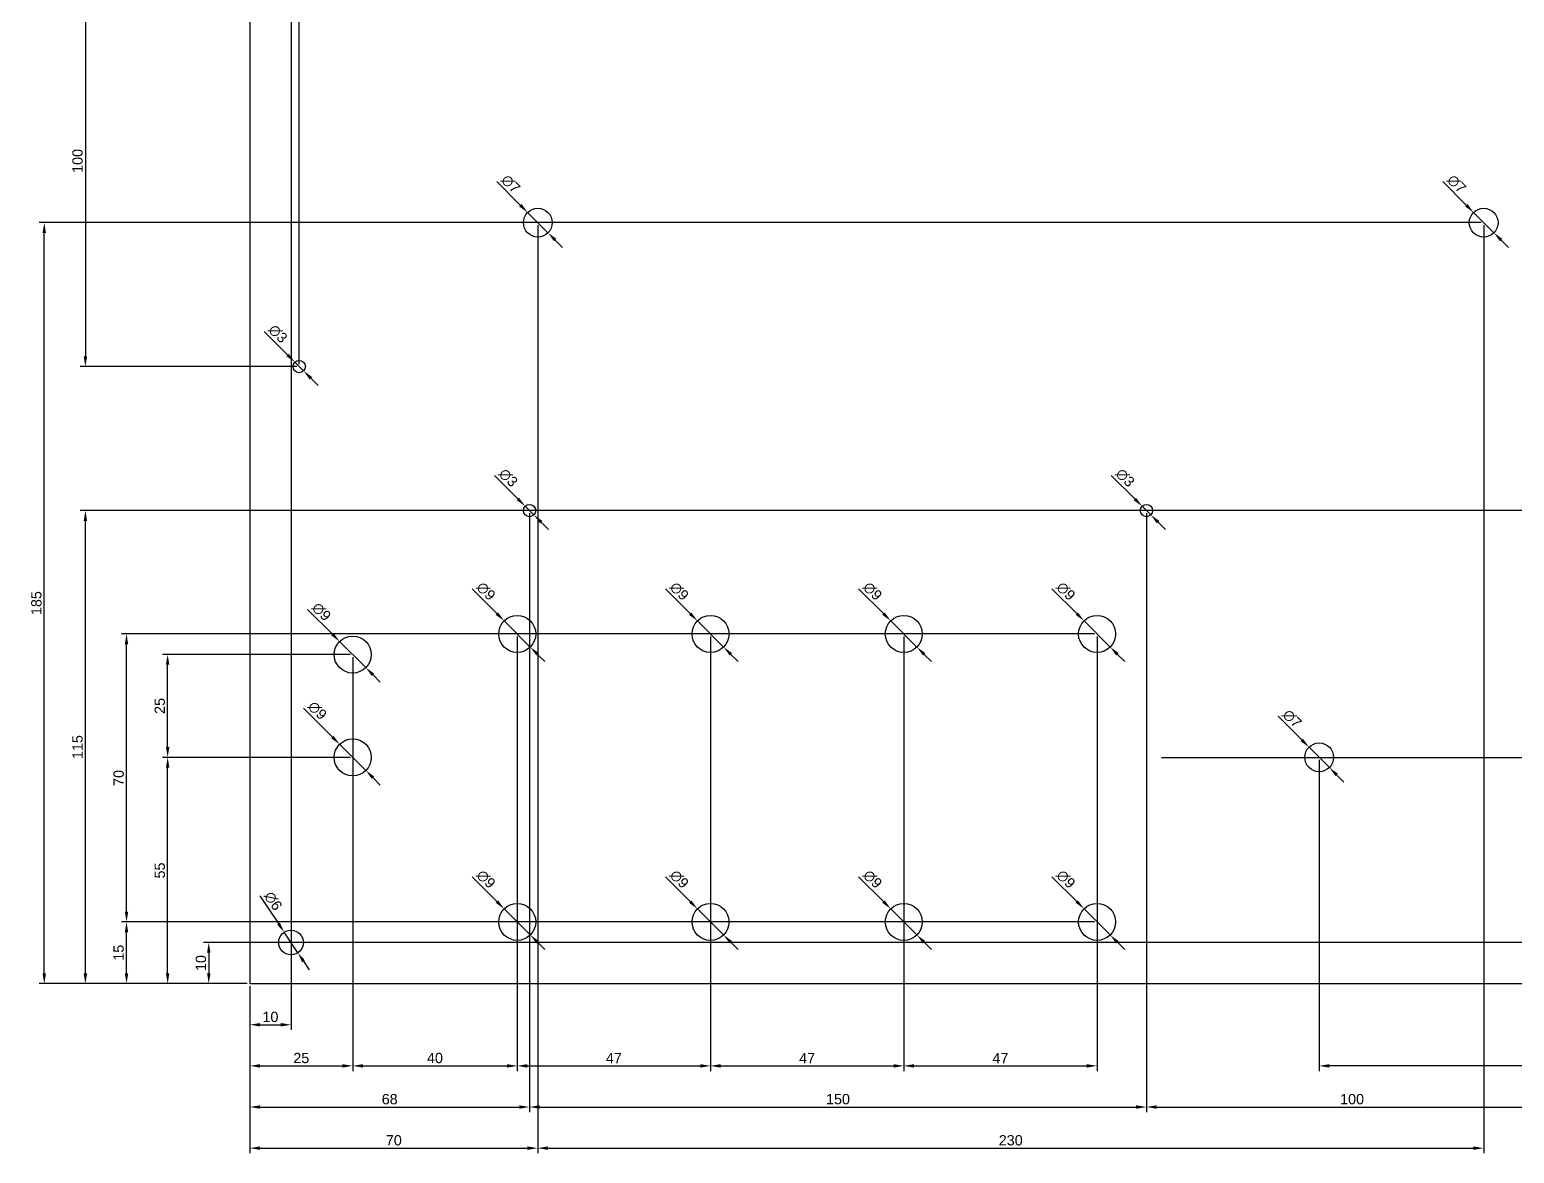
# Model space of a CAD drawing. Header units: millimetres. Extents: x 0 to 1565, y 0 to 836.
# Drawn here: x -0.4 to 360.6, y 134.8 to 407.9 of the extents above; entities that cross this region are included whole.
import ezdxf

# ---------------------------------------------------------------- set-up
doc = ezdxf.new("R2010")
doc.units = ezdxf.units.MM
doc.layers.add('Dimension', color=20, linetype='Continuous')
doc.layers.add('Dimension2', color=62, linetype='Continuous')
doc.styles.get("Standard").update_dxf_attribs({"font": 'arial.ttf'})
doc.dimstyles.new('ISO-25', dxfattribs={"dimtxt": 2.5, "dimasz": 2.5, "dimexe": 1.25, "dimexo": 0.625, "dimtad": 1, "dimtxsty": 'Standard', "dimcen": 2.5, "dimadec": 0, "dimazin": 0, "dimtfac": 1, "dimtmove": 0, "dimatfit": 3, "dimfxl": 1, "dimarcsym": 0})

# ---------------------------------------------------------------- blocks, each defined once
blk = doc.blocks.new('*D238')
at = {"layer": 'Dimension2', "color": 0, "lineweight": -2, "transparency": 16777216}
for p, q in [((55.57, 197.33), (60.07, 190.58)), ((64.79, 183.5), (61.46, 188.5)), ((66.18, 181.42), (67.56, 179.34))]:
    blk.add_line(p, q, dxfattribs=at)
at = {"layer": 'Dimension2', "color": 0, "transparency": 16777216}
for points in [[(60.42, 190.81), (59.73, 190.35), (61.46, 188.5)], [(66.52, 181.65), (65.83, 181.19), (64.79, 183.5)]]:
    blk.add_solid(points, dxfattribs=at)
at = {"layer": 'Dimension2', "color": 0, "transparency": 16777216, "insert": (58.77, 196.09), "char_height": 2.5, "attachment_point": 5, "rotation": 303.6901}
blk.add_mtext('∅6', dxfattribs=at)
blk = doc.blocks.new('*D171')
at = {"layer": 'Dimension2', "color": 0, "lineweight": -2, "transparency": 16777216}
for p, q in [((532.5, 186), (41.87, 186)), ((43.12, 183.5), (43.12, 178.5)), ((52.5, 176), (41.87, 176))]:
    blk.add_line(p, q, dxfattribs=at)
at = {"layer": 'Dimension2', "color": 0, "transparency": 16777216}
for points in [[(42.71, 183.5), (43.54, 183.5), (43.12, 186)], [(42.71, 178.5), (43.54, 178.5), (43.12, 176)]]:
    blk.add_solid(points, dxfattribs=at)
at = {"layer": 'Dimension2', "color": 0, "transparency": 16777216, "insert": (41.22, 181), "char_height": 2.5, "attachment_point": 5, "rotation": 90}
blk.add_mtext('10', dxfattribs=at)
blk = doc.blocks.new('*D172')
at = {"layer": 'Dimension2', "color": 0, "lineweight": -2, "transparency": 16777216}
for p, q in [((63.12, 635.38), (63.12, 164.75)), ((53.12, 175.38), (53.12, 164.75)), ((55.62, 166), (60.62, 166))]:
    blk.add_line(p, q, dxfattribs=at)
at = {"layer": 'Dimension2', "color": 0, "transparency": 16777216}
for points in [[(55.62, 166.42), (55.62, 165.58), (53.12, 166)], [(60.62, 166.42), (60.62, 165.58), (63.12, 166)]]:
    blk.add_solid(points, dxfattribs=at)
at = {"layer": 'Dimension2', "color": 0, "transparency": 16777216, "insert": (58.12, 167.9), "char_height": 2.5, "attachment_point": 5}
blk.add_mtext('10', dxfattribs=at)
blk = doc.blocks.new('*D173')
at = {"layer": 'Dimension2', "color": 0, "lineweight": -2, "transparency": 16777216}
for p, q in [((78.12, 255.38), (78.12, 154.75)), ((53.12, 175.38), (53.12, 154.75)), ((55.62, 156), (75.62, 156))]:
    blk.add_line(p, q, dxfattribs=at)
at = {"layer": 'Dimension2', "color": 0, "transparency": 16777216}
for points in [[(55.62, 156.42), (55.62, 155.58), (53.12, 156)], [(75.62, 156.42), (75.62, 155.58), (78.12, 156)]]:
    blk.add_solid(points, dxfattribs=at)
at = {"layer": 'Dimension2', "color": 0, "transparency": 16777216, "insert": (65.62, 157.9), "char_height": 2.5, "attachment_point": 5}
blk.add_mtext('25', dxfattribs=at)
blk = doc.blocks.new('*D174')
at = {"layer": 'Dimension2', "color": 0, "lineweight": -2, "transparency": 16777216}
for p, q in [((77.5, 231), (31.88, 231)), ((33.13, 178.5), (33.13, 228.5)), ((52.5, 176), (31.88, 176))]:
    blk.add_line(p, q, dxfattribs=at)
at = {"layer": 'Dimension2', "color": 0, "transparency": 16777216}
for points in [[(32.71, 228.5), (33.54, 228.5), (33.13, 231)], [(32.71, 178.5), (33.54, 178.5), (33.13, 176)]]:
    blk.add_solid(points, dxfattribs=at)
at = {"layer": 'Dimension2', "color": 0, "transparency": 16777216, "insert": (31.23, 203.5), "char_height": 2.5, "attachment_point": 5, "rotation": 90}
blk.add_mtext('55', dxfattribs=at)
blk = doc.blocks.new('*D175')
at = {"layer": 'Dimension2', "color": 0, "lineweight": -2, "transparency": 16777216}
for p, q in [((77.5, 256), (31.88, 256)), ((33.13, 233.5), (33.13, 253.5)), ((77.5, 231), (31.88, 231))]:
    blk.add_line(p, q, dxfattribs=at)
at = {"layer": 'Dimension2', "color": 0, "transparency": 16777216}
for points in [[(32.71, 253.5), (33.54, 253.5), (33.13, 256)], [(32.71, 233.5), (33.54, 233.5), (33.13, 231)]]:
    blk.add_solid(points, dxfattribs=at)
at = {"layer": 'Dimension2', "color": 0, "transparency": 16777216, "insert": (31.22, 243.5), "char_height": 2.5, "attachment_point": 5, "rotation": 90}
blk.add_mtext('25', dxfattribs=at)
blk = doc.blocks.new('*D176')
at = {"layer": 'Dimension2', "color": 0, "lineweight": -2, "transparency": 16777216}
for p, q in [((118.12, 260.38), (118.12, 154.75)), ((78.12, 175.38), (78.12, 154.75)), ((80.62, 156), (115.62, 156))]:
    blk.add_line(p, q, dxfattribs=at)
at = {"layer": 'Dimension2', "color": 0, "transparency": 16777216}
for points in [[(80.62, 156.42), (80.62, 155.58), (78.12, 156)], [(115.62, 156.42), (115.62, 155.58), (118.12, 156)]]:
    blk.add_solid(points, dxfattribs=at)
at = {"layer": 'Dimension2', "color": 0, "transparency": 16777216, "insert": (98.12, 157.9), "char_height": 2.5, "attachment_point": 5}
blk.add_mtext('40', dxfattribs=at)
blk = doc.blocks.new('*D177')
at = {"layer": 'Dimension2', "color": 0, "lineweight": -2, "transparency": 16777216}
for p, q in [((258.5, 191), (21.88, 191)), ((23.13, 178.5), (23.13, 188.5)), ((52.5, 176), (21.88, 176))]:
    blk.add_line(p, q, dxfattribs=at)
at = {"layer": 'Dimension2', "color": 0, "transparency": 16777216}
for points in [[(22.71, 188.5), (23.54, 188.5), (23.13, 191)], [(22.71, 178.5), (23.54, 178.5), (23.13, 176)]]:
    blk.add_solid(points, dxfattribs=at)
at = {"layer": 'Dimension2', "color": 0, "transparency": 16777216, "insert": (21.22, 183.5), "char_height": 2.5, "attachment_point": 5, "rotation": 90}
blk.add_mtext('15', dxfattribs=at)
blk = doc.blocks.new('*D178')
at = {"layer": 'Dimension2', "color": 0, "lineweight": -2, "transparency": 16777216}
for p, q in [((258.5, 261), (21.88, 261)), ((23.13, 193.5), (23.13, 258.5)), ((52.5, 191), (21.88, 191))]:
    blk.add_line(p, q, dxfattribs=at)
at = {"layer": 'Dimension2', "color": 0, "transparency": 16777216}
for points in [[(22.71, 258.5), (23.54, 258.5), (23.13, 261)], [(22.71, 193.5), (23.54, 193.5), (23.13, 191)]]:
    blk.add_solid(points, dxfattribs=at)
at = {"layer": 'Dimension2', "color": 0, "transparency": 16777216, "insert": (21.22, 226), "char_height": 2.5, "attachment_point": 5, "rotation": 90}
blk.add_mtext('70', dxfattribs=at)
blk = doc.blocks.new('*D179')
at = {"layer": 'Dimension2', "color": 0, "lineweight": -2, "transparency": 16777216}
for p, q in [((165.12, 260.38), (165.12, 154.75)), ((118.12, 175.38), (118.12, 154.75)), ((120.62, 156), (162.62, 156))]:
    blk.add_line(p, q, dxfattribs=at)
at = {"layer": 'Dimension2', "color": 0, "transparency": 16777216}
for points in [[(120.62, 156.42), (120.62, 155.58), (118.12, 156)], [(162.62, 156.42), (162.62, 155.58), (165.12, 156)]]:
    blk.add_solid(points, dxfattribs=at)
at = {"layer": 'Dimension2', "color": 0, "transparency": 16777216, "insert": (141.62, 157.88), "char_height": 2.5, "attachment_point": 5}
blk.add_mtext('47', dxfattribs=at)
blk = doc.blocks.new('*D180')
at = {"layer": 'Dimension2', "color": 0, "lineweight": -2, "transparency": 16777216}
for p, q in [((212.12, 260.38), (212.12, 154.75)), ((165.12, 175.38), (165.12, 154.75)), ((167.62, 156), (209.62, 156))]:
    blk.add_line(p, q, dxfattribs=at)
at = {"layer": 'Dimension2', "color": 0, "transparency": 16777216}
for points in [[(167.62, 156.42), (167.62, 155.58), (165.12, 156)], [(209.62, 156.42), (209.62, 155.58), (212.12, 156)]]:
    blk.add_solid(points, dxfattribs=at)
at = {"layer": 'Dimension2', "color": 0, "transparency": 16777216, "insert": (188.62, 157.88), "char_height": 2.5, "attachment_point": 5}
blk.add_mtext('47', dxfattribs=at)
blk = doc.blocks.new('*D181')
at = {"layer": 'Dimension2', "color": 0, "lineweight": -2, "transparency": 16777216}
for p, q in [((259.12, 260.38), (259.12, 154.75)), ((212.12, 175.38), (212.12, 154.75)), ((214.62, 156), (256.62, 156))]:
    blk.add_line(p, q, dxfattribs=at)
at = {"layer": 'Dimension2', "color": 0, "transparency": 16777216}
for points in [[(214.62, 156.42), (214.62, 155.58), (212.12, 156)], [(256.62, 156.42), (256.62, 155.58), (259.12, 156)]]:
    blk.add_solid(points, dxfattribs=at)
at = {"layer": 'Dimension2', "color": 0, "transparency": 16777216, "insert": (235.62, 157.88), "char_height": 2.5, "attachment_point": 5}
blk.add_mtext('47', dxfattribs=at)
blk = doc.blocks.new('*D248')
at = {"layer": 'Dimension2', "color": 0, "lineweight": -2, "transparency": 16777216}
for p, q in [((66.14, 242.98), (73.18, 235.95)), ((81.31, 227.82), (74.94, 234.18)), ((83.07, 226.05), (84.84, 224.28))]:
    blk.add_line(p, q, dxfattribs=at)
at = {"layer": 'Dimension2', "color": 0, "transparency": 16777216}
for points in [[(73.47, 236.24), (72.88, 235.66), (74.94, 234.18)], [(83.37, 226.34), (82.78, 225.76), (81.31, 227.82)]]:
    blk.add_solid(points, dxfattribs=at)
at = {"layer": 'Dimension2', "color": 0, "transparency": 16777216, "insert": (69.52, 242.39), "char_height": 2.5, "attachment_point": 5, "rotation": 315}
blk.add_mtext('∅9', dxfattribs=at)
blk = doc.blocks.new('*D249')
at = {"layer": 'Dimension2', "color": 0, "lineweight": -2, "transparency": 16777216}
for p, q in [((67.14, 266.98), (73.18, 260.95)), ((81.31, 252.82), (74.94, 259.18)), ((83.07, 251.05), (84.84, 249.28))]:
    blk.add_line(p, q, dxfattribs=at)
at = {"layer": 'Dimension2', "color": 0, "transparency": 16777216}
for points in [[(73.47, 261.24), (72.88, 260.66), (74.94, 259.18)], [(83.37, 251.34), (82.78, 250.76), (81.31, 252.82)]]:
    blk.add_solid(points, dxfattribs=at)
at = {"layer": 'Dimension2', "color": 0, "transparency": 16777216, "insert": (70.52, 266.39), "char_height": 2.5, "attachment_point": 5, "rotation": 315}
blk.add_mtext('∅9', dxfattribs=at)
blk = doc.blocks.new('*D250')
at = {"layer": 'Dimension2', "color": 0, "lineweight": -2, "transparency": 16777216}
for p, q in [((107.14, 271.98), (113.18, 265.95)), ((121.31, 257.82), (114.94, 264.18)), ((123.07, 256.05), (124.84, 254.28))]:
    blk.add_line(p, q, dxfattribs=at)
at = {"layer": 'Dimension2', "color": 0, "transparency": 16777216}
for points in [[(113.47, 266.24), (112.88, 265.66), (114.94, 264.18)], [(123.37, 256.34), (122.78, 255.76), (121.31, 257.82)]]:
    blk.add_solid(points, dxfattribs=at)
at = {"layer": 'Dimension2', "color": 0, "transparency": 16777216, "insert": (110.52, 271.39), "char_height": 2.5, "attachment_point": 5, "rotation": 315}
blk.add_mtext('∅9', dxfattribs=at)
blk = doc.blocks.new('*D251')
at = {"layer": 'Dimension2', "color": 0, "lineweight": -2, "transparency": 16777216}
for p, q in [((154.14, 271.98), (160.18, 265.95)), ((168.31, 257.82), (161.94, 264.18)), ((170.07, 256.05), (171.84, 254.28))]:
    blk.add_line(p, q, dxfattribs=at)
at = {"layer": 'Dimension2', "color": 0, "transparency": 16777216}
for points in [[(160.47, 266.24), (159.88, 265.66), (161.94, 264.18)], [(170.37, 256.34), (169.78, 255.76), (168.31, 257.82)]]:
    blk.add_solid(points, dxfattribs=at)
at = {"layer": 'Dimension2', "color": 0, "transparency": 16777216, "insert": (157.52, 271.39), "char_height": 2.5, "attachment_point": 5, "rotation": 315}
blk.add_mtext('∅9', dxfattribs=at)
blk = doc.blocks.new('*D252')
at = {"layer": 'Dimension2', "color": 0, "lineweight": -2, "transparency": 16777216}
for p, q in [((201.14, 271.98), (207.18, 265.95)), ((215.31, 257.82), (208.94, 264.18)), ((217.07, 256.05), (218.84, 254.28))]:
    blk.add_line(p, q, dxfattribs=at)
at = {"layer": 'Dimension2', "color": 0, "transparency": 16777216}
for points in [[(207.47, 266.24), (206.88, 265.66), (208.94, 264.18)], [(217.37, 256.34), (216.78, 255.76), (215.31, 257.82)]]:
    blk.add_solid(points, dxfattribs=at)
at = {"layer": 'Dimension2', "color": 0, "transparency": 16777216, "insert": (204.52, 271.39), "char_height": 2.5, "attachment_point": 5, "rotation": 315}
blk.add_mtext('∅9', dxfattribs=at)
blk = doc.blocks.new('*D253')
at = {"layer": 'Dimension2', "color": 0, "lineweight": -2, "transparency": 16777216}
for p, q in [((248.14, 271.98), (254.18, 265.95)), ((262.31, 257.82), (255.94, 264.18)), ((264.07, 256.05), (265.84, 254.28))]:
    blk.add_line(p, q, dxfattribs=at)
at = {"layer": 'Dimension2', "color": 0, "transparency": 16777216}
for points in [[(254.47, 266.24), (253.88, 265.66), (255.94, 264.18)], [(264.37, 256.34), (263.78, 255.76), (262.31, 257.82)]]:
    blk.add_solid(points, dxfattribs=at)
at = {"layer": 'Dimension2', "color": 0, "transparency": 16777216, "insert": (251.52, 271.39), "char_height": 2.5, "attachment_point": 5, "rotation": 315}
blk.add_mtext('∅9', dxfattribs=at)
blk = doc.blocks.new('*D254')
at = {"layer": 'Dimension2', "color": 0, "lineweight": -2, "transparency": 16777216}
for p, q in [((248.14, 201.98), (254.18, 195.95)), ((262.31, 187.82), (255.94, 194.18)), ((264.07, 186.05), (265.84, 184.28))]:
    blk.add_line(p, q, dxfattribs=at)
at = {"layer": 'Dimension2', "color": 0, "transparency": 16777216}
for points in [[(254.47, 196.24), (253.88, 195.66), (255.94, 194.18)], [(264.37, 186.34), (263.78, 185.76), (262.31, 187.82)]]:
    blk.add_solid(points, dxfattribs=at)
at = {"layer": 'Dimension2', "color": 0, "transparency": 16777216, "insert": (251.52, 201.39), "char_height": 2.5, "attachment_point": 5, "rotation": 315}
blk.add_mtext('∅9', dxfattribs=at)
blk = doc.blocks.new('*D255')
at = {"layer": 'Dimension2', "color": 0, "lineweight": -2, "transparency": 16777216}
for p, q in [((201.14, 201.98), (207.18, 195.95)), ((215.31, 187.82), (208.94, 194.18)), ((217.07, 186.05), (218.84, 184.28))]:
    blk.add_line(p, q, dxfattribs=at)
at = {"layer": 'Dimension2', "color": 0, "transparency": 16777216}
for points in [[(207.47, 196.24), (206.88, 195.66), (208.94, 194.18)], [(217.37, 186.34), (216.78, 185.76), (215.31, 187.82)]]:
    blk.add_solid(points, dxfattribs=at)
at = {"layer": 'Dimension2', "color": 0, "transparency": 16777216, "insert": (204.52, 201.39), "char_height": 2.5, "attachment_point": 5, "rotation": 315}
blk.add_mtext('∅9', dxfattribs=at)
blk = doc.blocks.new('*D256')
at = {"layer": 'Dimension2', "color": 0, "lineweight": -2, "transparency": 16777216}
for p, q in [((154.14, 201.98), (160.18, 195.95)), ((168.31, 187.82), (161.94, 194.18)), ((170.07, 186.05), (171.84, 184.28))]:
    blk.add_line(p, q, dxfattribs=at)
at = {"layer": 'Dimension2', "color": 0, "transparency": 16777216}
for points in [[(160.47, 196.24), (159.88, 195.66), (161.94, 194.18)], [(170.37, 186.34), (169.78, 185.76), (168.31, 187.82)]]:
    blk.add_solid(points, dxfattribs=at)
at = {"layer": 'Dimension2', "color": 0, "transparency": 16777216, "insert": (157.52, 201.39), "char_height": 2.5, "attachment_point": 5, "rotation": 315}
blk.add_mtext('∅9', dxfattribs=at)
blk = doc.blocks.new('*D257')
at = {"layer": 'Dimension2', "color": 0, "lineweight": -2, "transparency": 16777216}
for p, q in [((107.14, 201.98), (113.18, 195.95)), ((121.31, 187.82), (114.94, 194.18)), ((123.07, 186.05), (124.84, 184.28))]:
    blk.add_line(p, q, dxfattribs=at)
at = {"layer": 'Dimension2', "color": 0, "transparency": 16777216}
for points in [[(113.47, 196.24), (112.88, 195.66), (114.94, 194.18)], [(123.37, 186.34), (122.78, 185.76), (121.31, 187.82)]]:
    blk.add_solid(points, dxfattribs=at)
at = {"layer": 'Dimension2', "color": 0, "transparency": 16777216, "insert": (110.52, 201.39), "char_height": 2.5, "attachment_point": 5, "rotation": 315}
blk.add_mtext('∅9', dxfattribs=at)
blk = doc.blocks.new('*D258')
at = {"layer": 'Dimension2', "color": 0, "lineweight": -2, "transparency": 16777216}
for p, q in [((274.75, 231), (554.37, 231)), ((553.12, 178.5), (553.12, 228.5)), ((543.75, 176), (554.37, 176))]:
    blk.add_line(p, q, dxfattribs=at)
at = {"layer": 'Dimension2', "color": 0, "transparency": 16777216}
for points in [[(552.71, 228.5), (553.54, 228.5), (553.12, 231)], [(552.71, 178.5), (553.54, 178.5), (553.12, 176)]]:
    blk.add_solid(points, dxfattribs=at)
at = {"layer": 'Dimension2', "color": 0, "transparency": 16777216, "insert": (551.23, 203.5), "char_height": 2.5, "attachment_point": 5, "rotation": 90}
blk.add_mtext('55', dxfattribs=at)
blk = doc.blocks.new('*D183')
at = {"layer": 'Dimension2', "color": 0, "lineweight": -2, "transparency": 16777216}
for p, q in [((313.12, 230.38), (313.12, 154.75)), ((503.12, 175.38), (503.12, 154.75)), ((500.62, 156), (315.62, 156))]:
    blk.add_line(p, q, dxfattribs=at)
at = {"layer": 'Dimension2', "color": 0, "transparency": 16777216}
for points in [[(315.62, 156.42), (315.62, 155.58), (313.12, 156)], [(500.62, 156.42), (500.62, 155.58), (503.12, 156)]]:
    blk.add_solid(points, dxfattribs=at)
at = {"layer": 'Dimension2', "color": 0, "transparency": 16777216, "insert": (408.12, 157.9), "char_height": 2.5, "attachment_point": 5}
blk.add_mtext('190', dxfattribs=at)
blk = doc.blocks.new('*D260')
at = {"layer": 'Dimension2', "color": 0, "lineweight": -2, "transparency": 16777216}
for p, q in [((303.15, 240.98), (308.88, 235.24)), ((315.6, 228.53), (310.65, 233.47)), ((317.37, 226.76), (319.14, 224.99))]:
    blk.add_line(p, q, dxfattribs=at)
at = {"layer": 'Dimension2', "color": 0, "transparency": 16777216}
for points in [[(309.18, 235.54), (308.59, 234.95), (310.65, 233.47)], [(317.66, 227.05), (317.07, 226.46), (315.6, 228.53)]]:
    blk.add_solid(points, dxfattribs=at)
at = {"layer": 'Dimension2', "color": 0, "transparency": 16777216, "insert": (306.53, 240.39), "char_height": 2.5, "attachment_point": 5, "rotation": 315}
blk.add_mtext('∅7', dxfattribs=at)
blk = doc.blocks.new('*D184')
at = {"layer": 'Dimension2', "color": 0, "lineweight": -2, "transparency": 16777216}
for p, q in [((370.5, 291), (11.88, 291)), ((13.13, 178.5), (13.13, 288.5)), ((52.5, 176), (11.88, 176))]:
    blk.add_line(p, q, dxfattribs=at)
at = {"layer": 'Dimension2', "color": 0, "transparency": 16777216}
for points in [[(12.71, 288.5), (13.54, 288.5), (13.13, 291)], [(12.71, 178.5), (13.54, 178.5), (13.13, 176)]]:
    blk.add_solid(points, dxfattribs=at)
at = {"layer": 'Dimension2', "color": 0, "transparency": 16777216, "insert": (11.22, 233.5), "char_height": 2.5, "attachment_point": 5, "rotation": 90}
blk.add_mtext('115', dxfattribs=at)
blk = doc.blocks.new('*D185')
at = {"layer": 'Dimension2', "color": 0, "lineweight": -2, "transparency": 16777216}
for p, q in [((121.12, 290.38), (121.12, 144.75)), ((53.12, 175.38), (53.12, 144.75)), ((55.62, 146), (118.62, 146))]:
    blk.add_line(p, q, dxfattribs=at)
at = {"layer": 'Dimension2', "color": 0, "transparency": 16777216}
for points in [[(55.62, 146.42), (55.62, 145.58), (53.12, 146)], [(118.62, 146.42), (118.62, 145.58), (121.12, 146)]]:
    blk.add_solid(points, dxfattribs=at)
at = {"layer": 'Dimension2', "color": 0, "transparency": 16777216, "insert": (87.12, 147.9), "char_height": 2.5, "attachment_point": 5}
blk.add_mtext('68', dxfattribs=at)
blk = doc.blocks.new('*D186')
at = {"layer": 'Dimension2', "color": 0, "lineweight": -2, "transparency": 16777216}
for p, q in [((271.12, 290.38), (271.12, 144.75)), ((121.12, 175.38), (121.12, 144.75)), ((123.62, 146), (268.62, 146))]:
    blk.add_line(p, q, dxfattribs=at)
at = {"layer": 'Dimension2', "color": 0, "transparency": 16777216}
for points in [[(123.62, 146.42), (123.62, 145.58), (121.12, 146)], [(268.62, 146.42), (268.62, 145.58), (271.12, 146)]]:
    blk.add_solid(points, dxfattribs=at)
at = {"layer": 'Dimension2', "color": 0, "transparency": 16777216, "insert": (196.12, 147.9), "char_height": 2.5, "attachment_point": 5}
blk.add_mtext('150', dxfattribs=at)
blk = doc.blocks.new('*D187')
at = {"layer": 'Dimension2', "color": 0, "lineweight": -2, "transparency": 16777216}
for p, q in [((371.12, 290.38), (371.12, 144.75)), ((271.12, 175.38), (271.12, 144.75)), ((273.62, 146), (368.62, 146))]:
    blk.add_line(p, q, dxfattribs=at)
at = {"layer": 'Dimension2', "color": 0, "transparency": 16777216}
for points in [[(273.62, 146.42), (273.62, 145.58), (271.12, 146)], [(368.62, 146.42), (368.62, 145.58), (371.12, 146)]]:
    blk.add_solid(points, dxfattribs=at)
at = {"layer": 'Dimension2', "color": 0, "transparency": 16777216, "insert": (321.12, 147.9), "char_height": 2.5, "attachment_point": 5}
blk.add_mtext('100', dxfattribs=at)
blk = doc.blocks.new('*D262')
at = {"layer": 'Dimension2', "color": 0, "lineweight": -2, "transparency": 16777216}
for p, q in [((262.56, 299.56), (268.3, 293.83)), ((272.19, 289.94), (270.06, 292.06)), ((273.95, 288.17), (275.72, 286.4))]:
    blk.add_line(p, q, dxfattribs=at)
at = {"layer": 'Dimension2', "color": 0, "transparency": 16777216}
for points in [[(268.59, 294.12), (268, 293.53), (270.06, 292.06)], [(274.25, 288.47), (273.66, 287.88), (272.19, 289.94)]]:
    blk.add_solid(points, dxfattribs=at)
at = {"layer": 'Dimension2', "color": 0, "transparency": 16777216, "insert": (265.94, 298.97), "char_height": 2.5, "attachment_point": 5, "rotation": 315}
blk.add_mtext('∅3', dxfattribs=at)
blk = doc.blocks.new('*D263')
at = {"layer": 'Dimension2', "color": 0, "lineweight": -2, "transparency": 16777216}
for p, q in [((112.56, 299.56), (118.3, 293.83)), ((122.19, 289.94), (120.06, 292.06)), ((123.95, 288.17), (125.72, 286.4))]:
    blk.add_line(p, q, dxfattribs=at)
at = {"layer": 'Dimension2', "color": 0, "transparency": 16777216}
for points in [[(118.59, 294.12), (118, 293.53), (120.06, 292.06)], [(124.25, 288.47), (123.66, 287.88), (122.19, 289.94)]]:
    blk.add_solid(points, dxfattribs=at)
at = {"layer": 'Dimension2', "color": 0, "transparency": 16777216, "insert": (115.94, 298.97), "char_height": 2.5, "attachment_point": 5, "rotation": 315}
blk.add_mtext('∅3', dxfattribs=at)
blk = doc.blocks.new('*D188')
at = {"layer": 'Dimension2', "color": 0, "lineweight": -2, "transparency": 16777216}
for p, q in [((352.5, 361), (1.88, 361)), ((3.13, 178.5), (3.13, 358.5)), ((52.5, 176), (1.88, 176))]:
    blk.add_line(p, q, dxfattribs=at)
at = {"layer": 'Dimension2', "color": 0, "transparency": 16777216}
for points in [[(2.71, 358.5), (3.54, 358.5), (3.13, 361)], [(2.71, 178.5), (3.54, 178.5), (3.13, 176)]]:
    blk.add_solid(points, dxfattribs=at)
at = {"layer": 'Dimension2', "color": 0, "transparency": 16777216, "insert": (1.22, 268.5), "char_height": 2.5, "attachment_point": 5, "rotation": 90}
blk.add_mtext('185', dxfattribs=at)
blk = doc.blocks.new('*D189')
at = {"layer": 'Dimension2', "color": 0, "lineweight": -2, "transparency": 16777216}
for p, q in [((123.12, 360.38), (123.12, 134.75)), ((53.12, 175.38), (53.12, 134.75)), ((55.62, 136), (120.62, 136))]:
    blk.add_line(p, q, dxfattribs=at)
at = {"layer": 'Dimension2', "color": 0, "transparency": 16777216}
for points in [[(55.62, 136.42), (55.62, 135.58), (53.12, 136)], [(120.62, 136.42), (120.62, 135.58), (123.12, 136)]]:
    blk.add_solid(points, dxfattribs=at)
at = {"layer": 'Dimension2', "color": 0, "transparency": 16777216, "insert": (88.12, 137.9), "char_height": 2.5, "attachment_point": 5}
blk.add_mtext('70', dxfattribs=at)
blk = doc.blocks.new('*D190')
at = {"layer": 'Dimension2', "color": 0, "lineweight": -2, "transparency": 16777216}
for p, q in [((353.12, 360.38), (353.12, 134.75)), ((123.12, 175.38), (123.12, 134.75)), ((125.62, 136), (350.62, 136))]:
    blk.add_line(p, q, dxfattribs=at)
at = {"layer": 'Dimension2', "color": 0, "transparency": 16777216}
for points in [[(125.62, 136.42), (125.62, 135.58), (123.12, 136)], [(350.62, 136.42), (350.62, 135.58), (353.12, 136)]]:
    blk.add_solid(points, dxfattribs=at)
at = {"layer": 'Dimension2', "color": 0, "transparency": 16777216, "insert": (238.12, 137.9), "char_height": 2.5, "attachment_point": 5}
blk.add_mtext('230', dxfattribs=at)
blk = doc.blocks.new('*D264')
at = {"layer": 'Dimension2', "color": 0, "lineweight": -2, "transparency": 16777216}
for p, q in [((343.15, 370.98), (348.88, 365.24)), ((355.6, 358.53), (350.65, 363.47)), ((357.37, 356.76), (359.14, 354.99))]:
    blk.add_line(p, q, dxfattribs=at)
at = {"layer": 'Dimension2', "color": 0, "transparency": 16777216}
for points in [[(349.18, 365.54), (348.59, 364.95), (350.65, 363.47)], [(357.66, 357.05), (357.07, 356.46), (355.6, 358.53)]]:
    blk.add_solid(points, dxfattribs=at)
at = {"layer": 'Dimension2', "color": 0, "transparency": 16777216, "insert": (346.53, 370.39), "char_height": 2.5, "attachment_point": 5, "rotation": 315}
blk.add_mtext('∅7', dxfattribs=at)
blk = doc.blocks.new('*D265')
at = {"layer": 'Dimension2', "color": 0, "lineweight": -2, "transparency": 16777216}
for p, q in [((113.15, 370.98), (118.88, 365.24)), ((125.6, 358.53), (120.65, 363.47)), ((127.37, 356.76), (129.14, 354.99))]:
    blk.add_line(p, q, dxfattribs=at)
at = {"layer": 'Dimension2', "color": 0, "transparency": 16777216}
for points in [[(119.18, 365.54), (118.59, 364.95), (120.65, 363.47)], [(127.66, 357.05), (127.07, 356.46), (125.6, 358.53)]]:
    blk.add_solid(points, dxfattribs=at)
at = {"layer": 'Dimension2', "color": 0, "transparency": 16777216, "insert": (116.53, 370.39), "char_height": 2.5, "attachment_point": 5, "rotation": 315}
blk.add_mtext('∅7', dxfattribs=at)
blk = doc.blocks.new('*D209')
at = {"layer": 'Dimension2', "color": 0, "lineweight": -2, "transparency": 16777216}
for p, q in [((53.12, 646.63), (53.12, 657.25)), ((65.12, 326.63), (65.12, 657.25)), ((55.62, 656), (62.62, 656))]:
    blk.add_line(p, q, dxfattribs=at)
at = {"layer": 'Dimension2', "color": 0, "transparency": 16777216}
for points in [[(55.62, 656.42), (55.62, 655.58), (53.12, 656)], [(62.62, 656.42), (62.62, 655.58), (65.12, 656)]]:
    blk.add_solid(points, dxfattribs=at)
at = {"layer": 'Dimension2', "color": 0, "transparency": 16777216, "insert": (59.12, 657.88), "char_height": 2.5, "attachment_point": 5}
blk.add_mtext('12', dxfattribs=at)
blk = doc.blocks.new('*D212')
at = {"layer": 'Dimension2', "color": 0, "lineweight": -2, "transparency": 16777216}
for p, q in [((52.5, 426), (11.88, 426)), ((13.13, 423.5), (13.13, 328.5)), ((64.5, 326), (11.88, 326))]:
    blk.add_line(p, q, dxfattribs=at)
at = {"layer": 'Dimension2', "color": 0, "transparency": 16777216}
for points in [[(12.71, 423.5), (13.54, 423.5), (13.13, 426)], [(12.71, 328.5), (13.54, 328.5), (13.13, 326)]]:
    blk.add_solid(points, dxfattribs=at)
at = {"layer": 'Dimension2', "color": 0, "transparency": 16777216, "insert": (11.22, 376), "char_height": 2.5, "attachment_point": 5, "rotation": 90}
blk.add_mtext('100', dxfattribs=at)
blk = doc.blocks.new('*D283')
at = {"layer": 'Dimension2', "color": 0, "lineweight": -2, "transparency": 16777216}
for p, q in [((56.56, 334.56), (62.3, 328.83)), ((66.19, 324.94), (64.06, 327.06)), ((67.95, 323.17), (69.72, 321.4))]:
    blk.add_line(p, q, dxfattribs=at)
at = {"layer": 'Dimension2', "color": 0, "transparency": 16777216}
for points in [[(62.59, 329.12), (62, 328.53), (64.06, 327.06)], [(68.25, 323.47), (67.66, 322.88), (66.19, 324.94)]]:
    blk.add_solid(points, dxfattribs=at)
at = {"layer": 'Dimension2', "color": 0, "transparency": 16777216, "insert": (59.94, 333.97), "char_height": 2.5, "attachment_point": 5, "rotation": 315}
blk.add_mtext('∅3', dxfattribs=at)

msp = doc.modelspace()

# ---------------------------------------------------------------- linework, layer by layer
at = {"layer": 'Dimension'}
msp.add_lwpolyline([(543.125, 646), (53.125, 646), (53.125, 176), (543.125, 176)], close=True, dxfattribs=at)
for centre, radius in [((123.125, 361), 3.5), ((353.125, 361), 3.5), ((65.125, 326), 1.5), ((121.125, 291), 1.5), ((271.125, 291), 1.5), ((118.125, 261), 4.5), ((165.125, 261), 4.5), ((212.125, 261), 4.5), ((259.125, 261), 4.5), ((78.125, 256), 4.5), ((78.125, 231), 4.5), ((313.125, 231), 3.5), ((118.125, 191), 4.5), ((165.125, 191), 4.5), ((212.125, 191), 4.5), ((259.125, 191), 4.5), ((63.125, 186), 3)]:
    msp.add_circle(centre, radius, dxfattribs=at)

# ---------------------------------------------------------------- dimensions: what is measured, and where the dimension line sits
at = {"layer": 'Dimension2'}
for base, p1, p2, angle, picture, middle in [((65.125, 656), (53.125, 646), (65.125, 326), 180, '*D209', (59.125, 657.88)), ((63.125, 166), (53.125, 176), (63.125, 636), 180, '*D172', (58.125, 167.901)), ((13.125, 326), (53.125, 426), (65.125, 326), 90, '*D212', (11.224, 376)), ((3.125, 361), (53.125, 176), (353.125, 361), 90, '*D188', (1.224, 268.5)), ((123.125, 136), (53.125, 176), (123.125, 361), 180, '*D189', (88.125, 137.901)), ((353.125, 136), (123.125, 176), (353.125, 361), 180, '*D190', (238.125, 137.902)), ((13.125, 291), (53.125, 176), (371.125, 291), 90, '*D184', (11.224, 233.5)), ((121.125, 146), (53.125, 176), (121.125, 291), 180, '*D185', (87.125, 147.901)), ((271.125, 146), (121.125, 176), (271.125, 291), 180, '*D186', (196.125, 147.901)), ((371.125, 146), (271.125, 176), (371.125, 291), 180, '*D187', (321.125, 147.901)), ((23.125, 261), (53.125, 191), (259.125, 261), 90, '*D178', (21.224, 226)), ((118.125, 156), (78.125, 176), (118.125, 261), 180, '*D176', (98.125, 157.901)), ((165.125, 156), (118.125, 176), (165.125, 261), 180, '*D179', (141.625, 157.875)), ((212.125, 156), (165.125, 176), (212.125, 261), 180, '*D180', (188.625, 157.875)), ((259.125, 156), (212.125, 176), (259.125, 261), 180, '*D181', (235.625, 157.875)), ((33.125, 256), (78.125, 231), (78.125, 256), 90, '*D175', (31.224, 243.5)), ((78.125, 156), (53.125, 176), (78.125, 256), 180, '*D173', (65.625, 157.901)), ((33.125, 231), (53.125, 176), (78.125, 231), 90, '*D174', (31.229, 203.5)), ((553.125, 231), (543.125, 176), (274.125, 231), 90, '*D258', (551.229, 203.5)), ((313.125, 156), (503.125, 176), (313.125, 231), 180, '*D183', (408.125, 157.901)), ((23.125, 191), (53.125, 176), (259.125, 191), 90, '*D177', (21.224, 183.5)), ((43.125, 176), (533.125, 186), (53.125, 176), 90, '*D171', (41.224, 181))]:
    dim = msp.add_linear_dim(base=base, p1=p1, p2=p2, angle=angle, dimstyle='ISO-25', dxfattribs=at)
    dim.commit()
    dim.dimension.update_dxf_attribs({"geometry": picture, "text_midpoint": middle})
for p1, p2, picture, middle in [((125.6, 358.525), (120.65, 363.475), '*D265', (116.526, 370.387)), ((355.6, 358.525), (350.65, 363.475), '*D264', (346.526, 370.387)), ((66.186, 324.939), (64.064, 327.061), '*D283', (59.94, 333.973)), ((122.186, 289.939), (120.064, 292.061), '*D263', (115.94, 298.973)), ((272.186, 289.939), (270.064, 292.061), '*D262', (265.94, 298.973)), ((315.6, 228.525), (310.65, 233.475), '*D260', (306.526, 240.387))]:
    dim = msp.add_diameter_dim_2p(p1=p1, p2=p2, dimstyle='ISO-25', dxfattribs=at)
    dim.commit()
    dim.dimension.update_dxf_attribs({"geometry": picture, "text_midpoint": middle})
for p1, p2, picture, middle in [((121.307, 257.818), (114.943, 264.182), '*D250', (109.125, 270)), ((168.307, 257.818), (161.943, 264.182), '*D251', (156.125, 270)), ((215.307, 257.818), (208.943, 264.182), '*D252', (203.125, 270)), ((262.307, 257.818), (255.943, 264.182), '*D253', (250.125, 270)), ((81.307, 252.818), (74.943, 259.182), '*D249', (69.125, 265)), ((81.307, 227.818), (74.943, 234.182), '*D248', (68.125, 241)), ((121.307, 187.818), (114.943, 194.182), '*D257', (109.125, 200)), ((168.307, 187.818), (161.943, 194.182), '*D256', (156.125, 200)), ((215.307, 187.818), (208.943, 194.182), '*D255', (203.125, 200)), ((262.307, 187.818), (255.943, 194.182), '*D254', (250.125, 200)), ((64.789, 183.504), (61.461, 188.496), '*D238', (57.125, 195))]:
    dim = msp.add_diameter_dim_2p(p1=p1, p2=p2, dimstyle='ISO-25', dxfattribs=at)
    dim.commit()
    dim.dimension.update_dxf_attribs({"geometry": picture, "text_midpoint": middle, "dimtype": 163})

doc.saveas('drawing.dxf')
